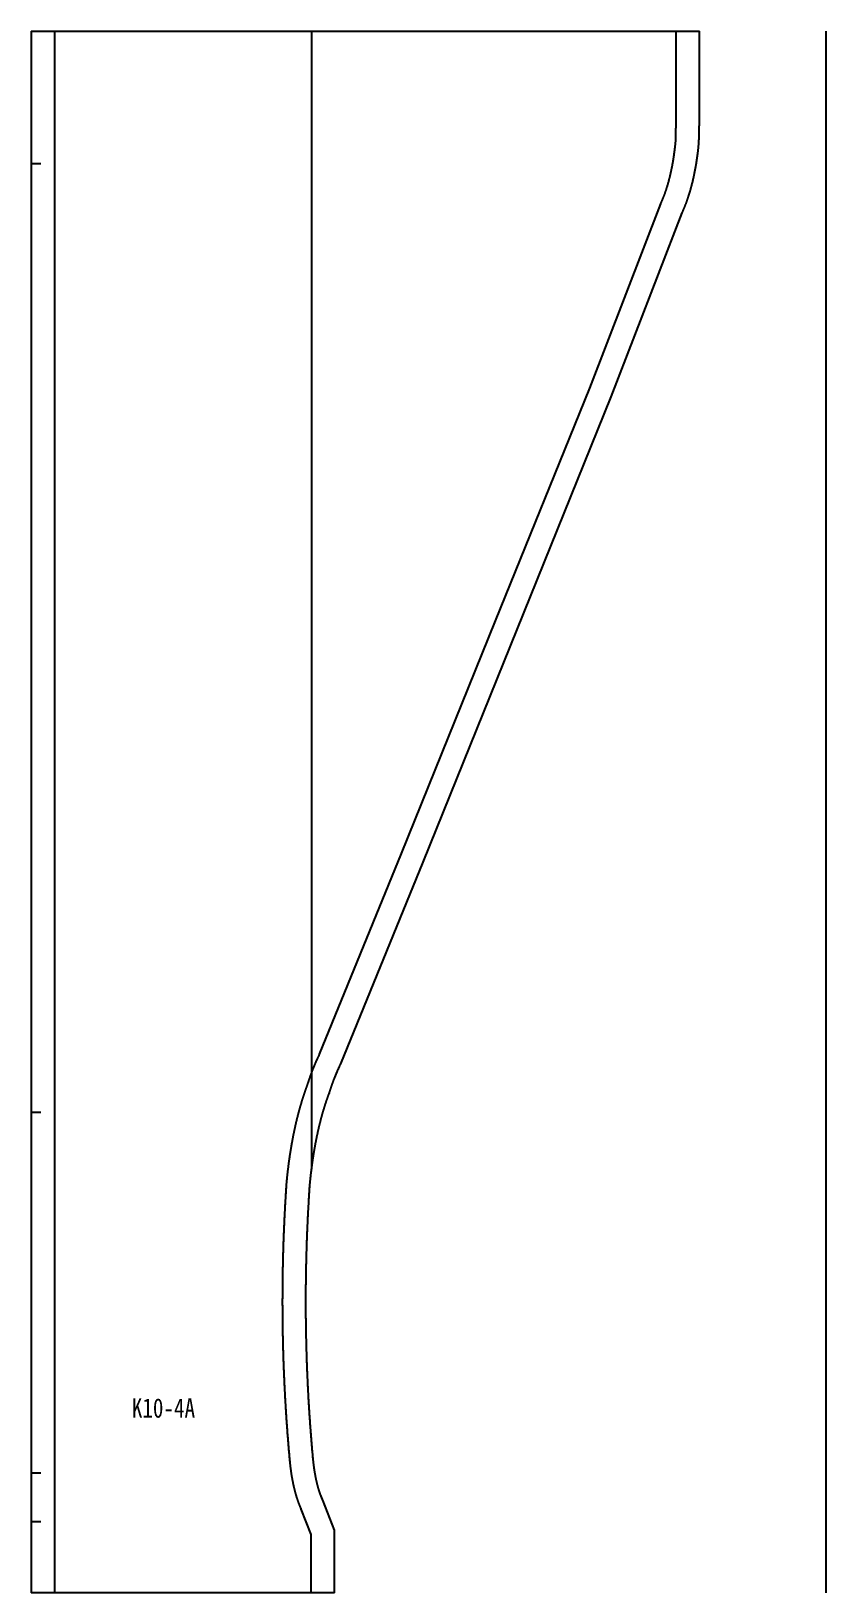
# Model space of a CAD drawing. Header units: millimetres. Extents: x 1725838 to 1745173, y -304752 to -289676.
# Drawn here: x 1732717 to 1733127, y -301665 to -300859 of the extents above; entities that cross this region are included whole.
import ezdxf

# ---------------------------------------------------------------- set-up
doc = ezdxf.new("R2010")
doc.units = ezdxf.units.MM
for name, color, linetype in [('剪口线', 7, 'Continuous'), ('文字', 7, 'Continuous'), ('缝头内线', 7, 'Continuous')]:
    doc.layers.add(name, color=color, linetype=linetype)
doc.styles.add('宋体平面', font='', dxfattribs={"width": 0.8})
doc.styles.get('宋体平面').set_extended_font_data('NSimSun')

msp = doc.modelspace()

# ---------------------------------------------------------------- linework, layer by layer
for p, q in [((1732716.8, -300859.04), (1733061.54, -300859.04)), ((1732716.8, -300859.04), (1732716.8, -301664.79)), ((1732873.16, -301664.79), (1732716.8, -301664.79))]:
    msp.add_line(p, q)
msp.add_lwpolyline([(1732873.16, -301664.79), (1732873.16, -301632.56), (1732867.17, -301616.99), (1732867.02, -301616.65), (1732866.99, -301616.59), (1732866.97, -301616.54), (1732866.94, -301616.48), (1732866.92, -301616.43), (1732866.89, -301616.37), (1732866.87, -301616.31), (1732866.85, -301616.26), (1732866.82, -301616.2), (1732866.8, -301616.15), (1732866.77, -301616.09), (1732866.75, -301616.03), (1732866.73, -301615.98), (1732866.7, -301615.92), (1732866.68, -301615.86), (1732866.66, -301615.8), (1732866.63, -301615.75), (1732866.61, -301615.69), (1732866.58, -301615.63), (1732866.56, -301615.57), (1732866.54, -301615.51), (1732866.51, -301615.45), (1732866.49, -301615.39), (1732866.47, -301615.34), (1732866.44, -301615.28), (1732866.42, -301615.22), (1732866.4, -301615.16), (1732866.37, -301615.1), (1732866.35, -301615.03), (1732866.32, -301614.97), (1732866.3, -301614.91), (1732866.28, -301614.85), (1732866.25, -301614.79), (1732866.23, -301614.73), (1732866.21, -301614.66), (1732866.18, -301614.6), (1732866.16, -301614.54), (1732866.14, -301614.48), (1732866.11, -301614.41), (1732866.09, -301614.35), (1732866.07, -301614.28), (1732866.04, -301614.22), (1732866.02, -301614.15), (1732865.99, -301614.09), (1732865.97, -301614.02), (1732865.95, -301613.96), (1732865.92, -301613.89), (1732865.9, -301613.83), (1732865.88, -301613.76), (1732865.85, -301613.69), (1732865.83, -301613.63), (1732865.81, -301613.56), (1732865.78, -301613.49), (1732865.76, -301613.43), (1732865.74, -301613.36), (1732865.72, -301613.29), (1732865.69, -301613.22), (1732865.67, -301613.16), (1732865.65, -301613.09), (1732865.62, -301613.02), (1732865.6, -301612.95), (1732865.58, -301612.88), (1732865.56, -301612.82), (1732865.53, -301612.75), (1732865.51, -301612.68), (1732865.49, -301612.61), (1732865.46, -301612.54), (1732865.44, -301612.47), (1732865.42, -301612.4), (1732865.4, -301612.33), (1732865.38, -301612.26), (1732865.35, -301612.19), (1732865.33, -301612.12), (1732865.31, -301612.05), (1732865.29, -301611.98), (1732865.26, -301611.9), (1732865.24, -301611.83), (1732865.22, -301611.76), (1732865.2, -301611.69), (1732865.18, -301611.62), (1732865.15, -301611.54), (1732865.13, -301611.47), (1732865.11, -301611.4), (1732865.09, -301611.33), (1732865.07, -301611.25), (1732865.04, -301611.17), (1732865, -301611.03), (1732864.96, -301610.88), (1732864.91, -301610.73), (1732864.87, -301610.58), (1732864.83, -301610.43), (1732864.79, -301610.28), (1732864.74, -301610.12), (1732864.7, -301609.97), (1732864.66, -301609.82), (1732864.62, -301609.66), (1732864.58, -301609.51), (1732864.53, -301609.35), (1732864.49, -301609.19), (1732864.45, -301609.04), (1732864.41, -301608.88), (1732864.37, -301608.72), (1732864.33, -301608.56), (1732864.29, -301608.4), (1732864.25, -301608.24), (1732864.22, -301608.08), (1732864.18, -301607.92), (1732864.14, -301607.75), (1732864.1, -301607.59), (1732864.06, -301607.43), (1732864.02, -301607.26), (1732863.99, -301607.1), (1732863.95, -301606.93), (1732863.91, -301606.77), (1732863.87, -301606.6), (1732863.84, -301606.43), (1732863.8, -301606.26), (1732863.77, -301606.09), (1732863.73, -301605.92), (1732863.69, -301605.75), (1732863.66, -301605.58), (1732863.62, -301605.41), (1732863.59, -301605.24), (1732863.55, -301605.07), (1732863.52, -301604.89), (1732863.49, -301604.72), (1732863.45, -301604.54), (1732863.42, -301604.37), (1732863.39, -301604.19), (1732863.35, -301604.01), (1732863.32, -301603.84), (1732863.29, -301603.66), (1732863.26, -301603.48), (1732863.22, -301603.3), (1732863.19, -301603.12), (1732863.16, -301602.94), (1732863.13, -301602.76), (1732863.1, -301602.58), (1732863.07, -301602.4), (1732863.04, -301602.22), (1732863.01, -301602.04), (1732862.98, -301601.85), (1732862.95, -301601.67), (1732862.93, -301601.49), (1732862.9, -301601.3), (1732862.87, -301601.12), (1732862.84, -301600.94), (1732862.81, -301600.75), (1732862.79, -301600.57), (1732862.76, -301600.38), (1732862.74, -301600.19), (1732862.71, -301600.01), (1732862.68, -301599.82), (1732862.66, -301599.63), (1732862.63, -301599.45), (1732862.61, -301599.26), (1732862.58, -301599.07), (1732862.56, -301598.88), (1732862.54, -301598.69), (1732862.51, -301598.5), (1732862.49, -301598.31), (1732862.47, -301598.12), (1732862.45, -301597.93), (1732862.42, -301597.74), (1732862.4, -301597.54), (1732862.38, -301597.35), (1732862.36, -301597.16), (1732862.34, -301596.97), (1732862.32, -301596.77), (1732862.3, -301596.58), (1732862.28, -301596.42), (1732862.24, -301595.91), (1732862.18, -301595.37), (1732862.13, -301594.83), (1732862.08, -301594.28), (1732862.03, -301593.74), (1732861.99, -301593.2), (1732861.94, -301592.65), (1732861.89, -301592.11), (1732861.84, -301591.56), (1732861.79, -301591.02), (1732861.74, -301590.47), (1732861.7, -301589.93), (1732861.65, -301589.38), (1732861.6, -301588.84), (1732861.56, -301588.29), (1732861.51, -301587.75), (1732861.47, -301587.2), (1732861.42, -301586.65), (1732861.38, -301586.11), (1732861.33, -301585.56), (1732861.29, -301585.01), (1732861.24, -301584.47), (1732861.2, -301583.92), (1732861.16, -301583.37), (1732861.11, -301582.82), (1732861.07, -301582.27), (1732861.03, -301581.73), (1732860.99, -301581.18), (1732860.95, -301580.63), (1732860.9, -301580.08), (1732860.86, -301579.53), (1732860.82, -301578.98), (1732860.78, -301578.43), (1732860.74, -301577.88), (1732860.7, -301577.33), (1732860.66, -301576.78), (1732860.63, -301576.23), (1732860.59, -301575.68), (1732860.55, -301575.13), (1732860.51, -301574.58), (1732860.47, -301574.03), (1732860.44, -301573.48), (1732860.4, -301572.93), (1732860.36, -301572.38), (1732860.33, -301571.83), (1732860.29, -301571.28), (1732860.26, -301570.73), (1732860.22, -301570.17), (1732860.19, -301569.62), (1732860.15, -301569.07), (1732860.12, -301568.52), (1732860.09, -301567.97), (1732860.05, -301567.41), (1732860.02, -301566.86), (1732859.99, -301566.31), (1732859.96, -301565.76), (1732859.92, -301565.2), (1732859.89, -301564.65), (1732859.86, -301564.1), (1732859.83, -301563.54), (1732859.8, -301562.99), (1732859.77, -301562.44), (1732859.74, -301561.88), (1732859.71, -301561.33), (1732859.68, -301560.77), (1732859.65, -301560.22), (1732859.62, -301559.66), (1732859.6, -301559.11), (1732859.57, -301558.56), (1732859.54, -301558), (1732859.51, -301557.45), (1732859.49, -301556.89), (1732859.46, -301556.34), (1732859.44, -301555.78), (1732859.41, -301555.23), (1732859.39, -301554.67), (1732859.36, -301554.12), (1732859.34, -301553.56), (1732859.31, -301553), (1732859.29, -301552.45), (1732859.26, -301551.89), (1732859.24, -301551.34), (1732859.22, -301550.78), (1732859.2, -301550.22), (1732859.17, -301549.67), (1732859.15, -301549.11), (1732859.13, -301548.55), (1732859.11, -301548), (1732859.09, -301547.44), (1732859.07, -301546.88), (1732859.05, -301546.33), (1732859.03, -301545.77), (1732859.01, -301545.21), (1732858.99, -301544.66), (1732858.97, -301544.1), (1732858.95, -301543.54), (1732858.94, -301542.98), (1732858.92, -301542.43), (1732858.9, -301541.87), (1732858.88, -301541.31), (1732858.87, -301540.75), (1732858.85, -301540.2), (1732858.84, -301539.64), (1732858.82, -301539.08), (1732858.8, -301538.52), (1732858.79, -301537.97), (1732858.78, -301537.41), (1732858.76, -301536.85), (1732858.75, -301536.29), (1732858.73, -301535.73), (1732858.72, -301535.17), (1732858.71, -301534.62), (1732858.7, -301534.06), (1732858.68, -301533.5), (1732858.67, -301532.94), (1732858.66, -301532.38), (1732858.65, -301531.82), (1732858.64, -301531.27), (1732858.63, -301530.71), (1732858.62, -301530.15), (1732858.61, -301529.59), (1732858.6, -301529.03), (1732858.59, -301528.47), (1732858.58, -301527.91), (1732858.58, -301527.35), (1732858.57, -301526.79), (1732858.56, -301526.24), (1732858.55, -301525.68), (1732858.55, -301525.12), (1732858.54, -301524.56), (1732858.53, -301524), (1732858.53, -301523.44), (1732858.52, -301522.88), (1732858.52, -301522.32), (1732858.51, -301521.76), (1732858.51, -301521.2), (1732858.5, -301520.64), (1732858.5, -301520.09), (1732858.5, -301519.53), (1732858.49, -301518.97), (1732858.49, -301518.41), (1732858.49, -301517.85), (1732858.49, -301517.29), (1732858.49, -301516.73), (1732858.48, -301516.17), (1732858.48, -301515.61), (1732858.48, -301515.05), (1732858.48, -301514.49), (1732858.48, -301513.93), (1732858.48, -301513.37), (1732858.49, -301512.81), (1732858.49, -301512.25), (1732858.49, -301511.69), (1732858.49, -301511.14), (1732858.49, -301510.58), (1732858.49, -301510.02), (1732858.5, -301509.46), (1732858.5, -301508.9), (1732858.5, -301508.34), (1732858.51, -301507.78), (1732858.51, -301507.22), (1732858.52, -301506.66), (1732858.52, -301506.1), (1732858.53, -301505.54), (1732858.53, -301504.98), (1732858.54, -301504.42), (1732858.55, -301503.87), (1732858.55, -301503.31), (1732858.56, -301502.75), (1732858.57, -301502.19), (1732858.58, -301501.63), (1732858.59, -301501.07), (1732858.59, -301500.51), (1732858.6, -301499.95), (1732858.61, -301499.39), (1732858.62, -301498.83), (1732858.63, -301498.28), (1732858.64, -301497.72), (1732858.65, -301497.16), (1732858.66, -301496.6), (1732858.68, -301496.04), (1732858.69, -301495.48), (1732858.7, -301494.92), (1732858.71, -301494.37), (1732858.72, -301493.81), (1732858.74, -301493.25), (1732858.75, -301492.69), (1732858.76, -301492.13), (1732858.78, -301491.58), (1732858.79, -301491.02), (1732858.81, -301490.46), (1732858.82, -301489.9), (1732858.84, -301489.34), (1732858.86, -301488.79), (1732858.87, -301488.23), (1732858.89, -301487.67), (1732858.91, -301487.11), (1732858.92, -301486.56), (1732858.94, -301486), (1732858.96, -301485.44), (1732858.98, -301484.88), (1732859, -301484.33), (1732859.01, -301483.77), (1732859.03, -301483.21), (1732859.05, -301482.66), (1732859.07, -301482.1), (1732859.09, -301481.54), (1732859.12, -301480.99), (1732859.14, -301480.43), (1732859.16, -301479.87), (1732859.18, -301479.32), (1732859.2, -301478.76), (1732859.22, -301478.2), (1732859.25, -301477.65), (1732859.27, -301477.09), (1732859.29, -301476.54), (1732859.32, -301475.98), (1732859.34, -301475.42), (1732859.37, -301474.87), (1732859.39, -301474.31), (1732859.42, -301473.76), (1732859.44, -301473.2), (1732859.47, -301472.65), (1732859.5, -301472.09), (1732859.52, -301471.54), (1732859.55, -301470.98), (1732859.58, -301470.43), (1732859.6, -301469.87), (1732859.63, -301469.32), (1732859.66, -301468.76), (1732859.69, -301468.21), (1732859.72, -301467.66), (1732859.75, -301467.1), (1732859.78, -301466.55), (1732859.81, -301466), (1732859.84, -301465.44), (1732859.87, -301464.89), (1732859.9, -301464.34), (1732859.93, -301463.78), (1732859.96, -301463.23), (1732860, -301462.68), (1732860.03, -301462.12), (1732860.06, -301461.57), (1732860.1, -301461.02), (1732860.13, -301460.47), (1732860.16, -301459.91), (1732860.2, -301459.36), (1732860.23, -301458.81), (1732860.27, -301458.26), (1732860.3, -301457.71), (1732860.34, -301457.16), (1732860.37, -301456.6), (1732860.41, -301456.05), (1732860.45, -301455.5), (1732860.48, -301454.95), (1732860.51, -301454.53), (1732860.52, -301454.45), (1732860.54, -301454.24), (1732860.56, -301454.03), (1732860.58, -301453.82), (1732860.6, -301453.61), (1732860.62, -301453.39), (1732860.64, -301453.18), (1732860.66, -301452.97), (1732860.68, -301452.76), (1732860.7, -301452.55), (1732860.72, -301452.34), (1732860.74, -301452.13), (1732860.76, -301451.92), (1732860.79, -301451.71), (1732860.81, -301451.5), (1732860.83, -301451.29), (1732860.85, -301451.08), (1732860.87, -301450.87), (1732860.9, -301450.66), (1732860.92, -301450.45), (1732860.94, -301450.24), (1732860.96, -301450.03), (1732860.99, -301449.82), (1732861.01, -301449.61), (1732861.03, -301449.4), (1732861.06, -301449.19), (1732861.08, -301448.99), (1732861.1, -301448.78), (1732861.13, -301448.57), (1732861.15, -301448.36), (1732861.18, -301448.15), (1732861.2, -301447.94), (1732861.23, -301447.74), (1732861.25, -301447.53), (1732861.28, -301447.32), (1732861.3, -301447.11), (1732861.33, -301446.91), (1732861.35, -301446.7), (1732861.38, -301446.49), (1732861.4, -301446.29), (1732861.43, -301446.08), (1732861.46, -301445.88), (1732861.48, -301445.67), (1732861.51, -301445.46), (1732861.54, -301445.26), (1732861.56, -301445.05), (1732861.59, -301444.85), (1732861.62, -301444.64), (1732861.64, -301444.44), (1732861.67, -301444.23), (1732861.7, -301444.03), (1732861.73, -301443.82), (1732861.75, -301443.62), (1732861.78, -301443.41), (1732861.81, -301443.21), (1732861.84, -301443), (1732861.87, -301442.8), (1732861.9, -301442.6), (1732861.93, -301442.39), (1732861.95, -301442.19), (1732861.98, -301441.99), (1732862.01, -301441.78), (1732862.04, -301441.58), (1732862.07, -301441.38), (1732862.1, -301441.18), (1732862.13, -301440.98), (1732862.16, -301440.77), (1732862.19, -301440.57), (1732862.22, -301440.37), (1732862.25, -301440.17), (1732862.29, -301439.97), (1732862.32, -301439.77), (1732862.35, -301439.57), (1732862.38, -301439.37), (1732862.41, -301439.16), (1732862.44, -301438.96), (1732862.47, -301438.76), (1732862.51, -301438.57), (1732862.54, -301438.37), (1732862.57, -301438.17), (1732862.6, -301437.97), (1732862.64, -301437.77), (1732862.67, -301437.57), (1732862.7, -301437.37), (1732862.74, -301437.17), (1732862.77, -301436.97), (1732862.8, -301436.78), (1732862.84, -301436.58), (1732862.87, -301436.38), (1732862.9, -301436.18), (1732862.94, -301435.99), (1732862.97, -301435.79), (1732863.01, -301435.59), (1732863.04, -301435.4), (1732863.08, -301435.2), (1732863.11, -301435.01), (1732863.14, -301434.81), (1732863.18, -301434.62), (1732863.22, -301434.42), (1732863.25, -301434.23), (1732863.29, -301434.03), (1732863.32, -301433.84), (1732863.36, -301433.64), (1732863.39, -301433.45), (1732863.43, -301433.25), (1732863.47, -301433.06), (1732863.5, -301432.87), (1732863.54, -301432.67), (1732863.58, -301432.48), (1732863.61, -301432.29), (1732863.65, -301432.1), (1732863.69, -301431.9), (1732863.73, -301431.71), (1732863.76, -301431.52), (1732863.8, -301431.33), (1732863.84, -301431.14), (1732863.88, -301430.95), (1732863.91, -301430.75), (1732863.95, -301430.56), (1732863.99, -301430.37), (1732864.03, -301430.19), (1732864.07, -301429.99), (1732864.11, -301429.8), (1732864.15, -301429.61), (1732864.19, -301429.42), (1732864.23, -301429.23), (1732864.27, -301429.04), (1732864.31, -301428.85), (1732864.35, -301428.66), (1732864.39, -301428.48), (1732864.43, -301428.29), (1732864.47, -301428.1), (1732864.51, -301427.91), (1732864.55, -301427.73), (1732864.59, -301427.54), (1732864.63, -301427.35), (1732864.67, -301427.17), (1732864.71, -301426.98), (1732864.75, -301426.8), (1732864.79, -301426.61), (1732864.83, -301426.42), (1732864.88, -301426.24), (1732864.92, -301426.05), (1732864.96, -301425.87), (1732865, -301425.69), (1732865.05, -301425.5), (1732865.09, -301425.32), (1732865.13, -301425.14), (1732865.17, -301424.95), (1732865.22, -301424.77), (1732865.26, -301424.59), (1732865.3, -301424.4), (1732865.35, -301424.22), (1732865.39, -301424.04), (1732865.43, -301423.86), (1732865.48, -301423.68), (1732865.52, -301423.5), (1732865.56, -301423.32), (1732865.61, -301423.14), (1732865.65, -301422.96), (1732865.7, -301422.78), (1732865.74, -301422.6), (1732865.79, -301422.42), (1732865.83, -301422.24), (1732865.88, -301422.06), (1732865.92, -301421.88), (1732865.97, -301421.71), (1732866.01, -301421.53), (1732866.06, -301421.35), (1732866.1, -301421.17), (1732866.15, -301421), (1732866.19, -301420.82), (1732866.24, -301420.64), (1732866.29, -301420.47), (1732866.33, -301420.29), (1732866.38, -301420.12), (1732866.42, -301419.94), (1732866.47, -301419.77), (1732866.52, -301419.6), (1732866.56, -301419.42), (1732866.61, -301419.25), (1732866.66, -301419.07), (1732866.71, -301418.9), (1732866.75, -301418.73), (1732866.8, -301418.56), (1732866.85, -301418.38), (1732866.9, -301418.21), (1732866.94, -301418.04), (1732866.99, -301417.87), (1732867.04, -301417.7), (1732867.09, -301417.53), (1732867.14, -301417.36), (1732867.19, -301417.19), (1732867.23, -301417.02), (1732867.28, -301416.85), (1732867.33, -301416.68), (1732867.38, -301416.51), (1732867.43, -301416.35), (1732867.48, -301416.18), (1732867.53, -301416.01), (1732867.58, -301415.84), (1732867.63, -301415.68), (1732867.68, -301415.51), (1732867.73, -301415.34), (1732867.78, -301415.18), (1732867.83, -301415.01), (1732867.88, -301414.85), (1732867.93, -301414.68), (1732867.98, -301414.52), (1732868.03, -301414.35), (1732868.08, -301414.19), (1732868.13, -301414.02), (1732868.18, -301413.86), (1732868.23, -301413.7), (1732868.28, -301413.54), (1732868.33, -301413.37), (1732868.38, -301413.21), (1732868.44, -301413.05), (1732868.49, -301412.89), (1732868.54, -301412.73), (1732868.59, -301412.57), (1732868.64, -301412.41), (1732868.7, -301412.25), (1732868.75, -301412.09), (1732868.8, -301411.93), (1732868.85, -301411.77), (1732868.9, -301411.61), (1732868.96, -301411.45), (1732869.01, -301411.29), (1732869.06, -301411.13), (1732869.12, -301410.98), (1732869.17, -301410.82), (1732869.22, -301410.66), (1732869.28, -301410.51), (1732869.33, -301410.35), (1732869.38, -301410.19), (1732869.44, -301410.04), (1732869.49, -301409.88), (1732869.54, -301409.73), (1732869.6, -301409.58), (1732869.65, -301409.42), (1732869.71, -301409.27), (1732869.76, -301409.12), (1732869.81, -301408.96), (1732869.87, -301408.81), (1732869.92, -301408.66), (1732869.98, -301408.51), (1732870.03, -301408.36), (1732870.09, -301408.21), (1732870.14, -301408.06), (1732870.2, -301407.91), (1732870.25, -301407.76), (1732870.31, -301407.61), (1732870.36, -301407.46), (1732870.42, -301407.31), (1732870.58, -301406.87), (1732870.71, -301406.46), (1732870.75, -301406.33), (1732870.8, -301406.2), (1732870.84, -301406.07), (1732870.88, -301405.95), (1732870.92, -301405.82), (1732870.96, -301405.69), (1732871, -301405.57), (1732871.04, -301405.45), (1732871.08, -301405.31), (1732871.13, -301405.18), (1732871.17, -301405.06), (1732871.21, -301404.93), (1732871.25, -301404.81), (1732871.29, -301404.69), (1732871.33, -301404.56), (1732871.37, -301404.44), (1732871.42, -301404.31), (1732871.46, -301404.19), (1732871.5, -301404.07), (1732871.54, -301403.94), (1732871.58, -301403.82), (1732871.62, -301403.7), (1732871.67, -301403.58), (1732871.71, -301403.45), (1732871.75, -301403.33), (1732871.79, -301403.21), (1732871.84, -301403.09), (1732871.88, -301402.97), (1732871.92, -301402.85), (1732871.96, -301402.73), (1732872.01, -301402.6), (1732872.05, -301402.48), (1732872.09, -301402.36), (1732872.13, -301402.24), (1732872.18, -301402.12), (1732872.22, -301402.01), (1732872.26, -301401.89), (1732872.3, -301401.77), (1732872.35, -301401.65), (1732872.39, -301401.53), (1732872.43, -301401.41), (1732872.48, -301401.29), (1732872.52, -301401.18), (1732872.56, -301401.06), (1732872.61, -301400.94), (1732872.65, -301400.82), (1732872.69, -301400.71), (1732872.74, -301400.59), (1732872.78, -301400.47), (1732872.82, -301400.36), (1732872.87, -301400.24), (1732872.91, -301400.13), (1732872.96, -301400.01), (1732873, -301399.89), (1732873.04, -301399.78), (1732873.09, -301399.66), (1732873.13, -301399.55), (1732873.18, -301399.44), (1732873.22, -301399.32), (1732873.26, -301399.21), (1732873.31, -301399.09), (1732873.35, -301398.98), (1732873.4, -301398.87), (1732873.44, -301398.75), (1732873.49, -301398.64), (1732873.53, -301398.53), (1732873.58, -301398.42), (1732873.62, -301398.3), (1732873.67, -301398.19), (1732873.71, -301398.08), (1732873.76, -301397.97), (1732873.8, -301397.86), (1732873.85, -301397.75), (1732873.89, -301397.64), (1732873.94, -301397.53), (1732873.98, -301397.41), (1732874.03, -301397.31), (1732874.07, -301397.2), (1732874.12, -301397.09), (1732874.16, -301396.98), (1732874.21, -301396.87), (1732874.25, -301396.76), (1732874.3, -301396.65), (1732874.34, -301396.54), (1732874.39, -301396.44), (1732874.43, -301396.33), (1732874.48, -301396.22), (1732874.53, -301396.11), (1732874.57, -301396.01), (1732874.62, -301395.9), (1732874.66, -301395.79), (1732874.71, -301395.69), (1732874.75, -301395.58), (1732874.8, -301395.48), (1732874.85, -301395.37), (1732874.89, -301395.27), (1732874.94, -301395.16), (1732874.98, -301395.06), (1732875.03, -301394.95), (1732875.08, -301394.85), (1732875.12, -301394.75), (1732875.17, -301394.64), (1732875.22, -301394.54), (1732875.26, -301394.44), (1732875.31, -301394.33), (1732875.35, -301394.23), (1732875.4, -301394.13), (1732875.45, -301394.03), (1732875.49, -301393.93), (1732875.54, -301393.82), (1732875.59, -301393.72), (1732875.63, -301393.62), (1732875.68, -301393.52), (1732875.73, -301393.42), (1732875.77, -301393.32), (1732875.82, -301393.22), (1732875.87, -301393.12), (1732875.91, -301393.02), (1732875.96, -301392.92), (1732876.01, -301392.82), (1732876.06, -301392.73), (1732876.1, -301392.63), (1732876.15, -301392.53), (1732876.2, -301392.43), (1732876.24, -301392.33), (1732876.29, -301392.24), (1732876.52, -301391.78), (1732918.89, -301287.79), (1732967.44, -301167.77), (1733016.01, -301047.68), (1733052.59, -300952.72), (1733052.63, -300952.65), (1733052.73, -300952.41), (1733052.84, -300952.18), (1733052.95, -300951.94), (1733053.05, -300951.7), (1733053.16, -300951.46), (1733053.26, -300951.22), (1733053.36, -300950.98), (1733053.46, -300950.74), (1733053.57, -300950.49), (1733053.67, -300950.25), (1733053.77, -300950.01), (1733053.87, -300949.76), (1733053.97, -300949.51), (1733054.06, -300949.27), (1733054.16, -300949.02), (1733054.26, -300948.77), (1733054.36, -300948.52), (1733054.45, -300948.27), (1733054.55, -300948.02), (1733054.64, -300947.77), (1733054.74, -300947.51), (1733054.83, -300947.26), (1733054.92, -300947), (1733055.01, -300946.75), (1733055.11, -300946.49), (1733055.2, -300946.23), (1733055.29, -300945.98), (1733055.38, -300945.72), (1733055.47, -300945.46), (1733055.55, -300945.2), (1733055.64, -300944.94), (1733055.73, -300944.67), (1733055.81, -300944.41), (1733055.9, -300944.15), (1733055.98, -300943.89), (1733056.07, -300943.62), (1733056.15, -300943.35), (1733056.24, -300943.09), (1733056.32, -300942.82), (1733056.4, -300942.55), (1733056.48, -300942.29), (1733056.56, -300942.02), (1733056.64, -300941.75), (1733056.72, -300941.47), (1733056.8, -300941.2), (1733056.88, -300940.93), (1733056.96, -300940.66), (1733057.03, -300940.38), (1733057.11, -300940.11), (1733057.18, -300939.83), (1733057.26, -300939.56), (1733057.33, -300939.28), (1733057.41, -300939), (1733057.48, -300938.72), (1733057.55, -300938.44), (1733057.63, -300938.16), (1733057.7, -300937.88), (1733057.77, -300937.6), (1733057.84, -300937.32), (1733057.91, -300937.04), (1733057.98, -300936.75), (1733058.05, -300936.47), (1733058.12, -300936.18), (1733058.18, -300935.9), (1733058.25, -300935.61), (1733058.32, -300935.33), (1733058.38, -300935.04), (1733058.45, -300934.75), (1733058.51, -300934.46), (1733058.57, -300934.17), (1733058.64, -300933.88), (1733058.7, -300933.59), (1733058.76, -300933.3), (1733058.82, -300933.01), (1733058.88, -300932.72), (1733058.94, -300932.43), (1733059, -300932.13), (1733059.06, -300931.84), (1733059.12, -300931.54), (1733059.18, -300931.25), (1733059.23, -300930.95), (1733059.29, -300930.66), (1733059.34, -300930.36), (1733059.4, -300930.06), (1733059.45, -300929.77), (1733059.51, -300929.47), (1733059.56, -300929.17), (1733059.61, -300928.87), (1733059.67, -300928.57), (1733059.72, -300928.27), (1733059.77, -300927.97), (1733059.82, -300927.66), (1733059.87, -300927.36), (1733059.92, -300927.06), (1733059.96, -300926.75), (1733060.01, -300926.45), (1733060.06, -300926.15), (1733060.11, -300925.84), (1733060.15, -300925.54), (1733060.2, -300925.23), (1733060.24, -300924.92), (1733060.29, -300924.62), (1733060.33, -300924.31), (1733060.37, -300924), (1733060.41, -300923.7), (1733060.46, -300923.39), (1733060.5, -300923.08), (1733060.54, -300922.77), (1733060.58, -300922.46), (1733060.62, -300922.15), (1733060.65, -300921.84), (1733060.69, -300921.53), (1733060.73, -300921.22), (1733060.77, -300920.9), (1733060.8, -300920.59), (1733060.84, -300920.28), (1733060.87, -300919.97), (1733060.91, -300919.65), (1733060.94, -300919.34), (1733060.97, -300919.03), (1733061.01, -300918.71), (1733061.04, -300918.4), (1733061.07, -300918.08), (1733061.1, -300917.77), (1733061.13, -300917.45), (1733061.19, -300916.78), (1733061.21, -300916.06), (1733061.22, -300915.69), (1733061.23, -300915.33), (1733061.25, -300914.96), (1733061.26, -300914.6), (1733061.27, -300914.23), (1733061.28, -300913.87), (1733061.29, -300913.5), (1733061.29, -300913.14), (1733061.3, -300912.77), (1733061.31, -300912.41), (1733061.32, -300912.04), (1733061.33, -300911.68), (1733061.34, -300911.31), (1733061.35, -300910.95), (1733061.36, -300910.58), (1733061.36, -300910.22), (1733061.37, -300909.85), (1733061.38, -300909.49), (1733061.39, -300909.12), (1733061.4, -300908.75), (1733061.4, -300908.39), (1733061.41, -300908.02), (1733061.42, -300907.66), (1733061.42, -300907.29), (1733061.43, -300906.93), (1733061.44, -300906.56), (1733061.44, -300906.2), (1733061.45, -300905.83), (1733061.45, -300905.47), (1733061.46, -300905.1), (1733061.46, -300904.73), (1733061.47, -300904.37), (1733061.47, -300904), (1733061.48, -300903.64), (1733061.48, -300903.27), (1733061.49, -300902.91), (1733061.49, -300902.54), (1733061.5, -300902.18), (1733061.5, -300901.81), (1733061.5, -300901.44), (1733061.51, -300901.08), (1733061.51, -300900.71), (1733061.51, -300900.35), (1733061.52, -300899.98), (1733061.52, -300899.62), (1733061.52, -300899.25), (1733061.52, -300898.88), (1733061.53, -300898.52), (1733061.53, -300898.15), (1733061.53, -300897.79), (1733061.53, -300897.42), (1733061.53, -300897.05), (1733061.53, -300896.69), (1733061.53, -300896.32), (1733061.54, -300895.96), (1733061.54, -300895.59), (1733061.54, -300895.23), (1733061.54, -300894.86), (1733061.54, -300894.49), (1733061.54, -300894.13), (1733061.54, -300893.76), (1733061.54, -300893.4), (1733061.54, -300893.03), (1733061.54, -300859.04)])
at = {"layer": '剪口线', "color": 2}
for p, q in [((1732716.8, -300927.27), (1732721.8, -300927.27)), ((1732716.8, -301416.88), (1732721.8, -301416.88)), ((1732716.8, -301602.88), (1732721.8, -301602.88)), ((1732716.8, -301628.09), (1732721.8, -301628.09))]:
    msp.add_line(p, q, dxfattribs=at)
at = {"layer": '文字', "color": 3}
msp.add_line((1732861.41, -300859.04), (1732861.41, -301446.26), dxfattribs=at)
at = {"layer": '缝头内线', "color": 1}
for p, q in [((1732728.8, -300859.04), (1732728.8, -301664.79)), ((1733126.63, -300859.04), (1733126.63, -301664.79))]:
    msp.add_line(p, q, dxfattribs=at)
msp.add_lwpolyline([(1732861.16, -301664.79), (1732861.16, -301634.79), (1732856.08, -301621.58), (1732856.04, -301621.5), (1732856.01, -301621.43), (1732855.98, -301621.35), (1732855.94, -301621.28), (1732855.91, -301621.2), (1732855.88, -301621.13), (1732855.84, -301621.05), (1732855.81, -301620.98), (1732855.78, -301620.9), (1732855.75, -301620.83), (1732855.72, -301620.75), (1732855.69, -301620.68), (1732855.65, -301620.6), (1732855.62, -301620.52), (1732855.59, -301620.45), (1732855.56, -301620.37), (1732855.53, -301620.3), (1732855.5, -301620.22), (1732855.47, -301620.14), (1732855.44, -301620.07), (1732855.4, -301619.99), (1732855.37, -301619.92), (1732855.34, -301619.84), (1732855.31, -301619.76), (1732855.28, -301619.68), (1732855.25, -301619.61), (1732855.22, -301619.53), (1732855.19, -301619.45), (1732855.16, -301619.37), (1732855.13, -301619.29), (1732855.1, -301619.22), (1732855.07, -301619.14), (1732855.04, -301619.06), (1732855.01, -301618.98), (1732854.98, -301618.9), (1732854.95, -301618.82), (1732854.92, -301618.74), (1732854.89, -301618.66), (1732854.86, -301618.58), (1732854.83, -301618.49), (1732854.8, -301618.41), (1732854.77, -301618.33), (1732854.74, -301618.25), (1732854.71, -301618.17), (1732854.68, -301618.08), (1732854.65, -301618), (1732854.62, -301617.92), (1732854.59, -301617.83), (1732854.56, -301617.75), (1732854.53, -301617.67), (1732854.5, -301617.58), (1732854.47, -301617.5), (1732854.44, -301617.42), (1732854.41, -301617.33), (1732854.39, -301617.25), (1732854.36, -301617.17), (1732854.33, -301617.08), (1732854.3, -301617), (1732854.27, -301616.91), (1732854.24, -301616.83), (1732854.22, -301616.74), (1732854.19, -301616.66), (1732854.16, -301616.58), (1732854.13, -301616.49), (1732854.1, -301616.41), (1732854.08, -301616.32), (1732854.05, -301616.23), (1732854.02, -301616.15), (1732853.99, -301616.06), (1732853.97, -301615.98), (1732853.94, -301615.89), (1732853.91, -301615.81), (1732853.88, -301615.72), (1732853.86, -301615.63), (1732853.83, -301615.55), (1732853.8, -301615.46), (1732853.78, -301615.37), (1732853.75, -301615.29), (1732853.72, -301615.2), (1732853.7, -301615.11), (1732853.67, -301615.02), (1732853.64, -301614.93), (1732853.62, -301614.85), (1732853.59, -301614.76), (1732853.56, -301614.67), (1732853.53, -301614.57), (1732853.48, -301614.4), (1732853.43, -301614.22), (1732853.38, -301614.04), (1732853.33, -301613.86), (1732853.28, -301613.68), (1732853.23, -301613.5), (1732853.17, -301613.31), (1732853.12, -301613.13), (1732853.07, -301612.94), (1732853.02, -301612.76), (1732852.98, -301612.58), (1732852.93, -301612.39), (1732852.88, -301612.2), (1732852.83, -301612.02), (1732852.78, -301611.83), (1732852.74, -301611.65), (1732852.69, -301611.46), (1732852.64, -301611.27), (1732852.6, -301611.08), (1732852.55, -301610.89), (1732852.5, -301610.7), (1732852.46, -301610.52), (1732852.41, -301610.32), (1732852.37, -301610.13), (1732852.33, -301609.94), (1732852.28, -301609.75), (1732852.24, -301609.56), (1732852.2, -301609.37), (1732852.15, -301609.17), (1732852.11, -301608.98), (1732852.07, -301608.78), (1732852.03, -301608.59), (1732851.99, -301608.39), (1732851.94, -301608.2), (1732851.9, -301608), (1732851.86, -301607.8), (1732851.82, -301607.6), (1732851.78, -301607.4), (1732851.74, -301607.2), (1732851.71, -301607), (1732851.67, -301606.8), (1732851.63, -301606.6), (1732851.59, -301606.4), (1732851.55, -301606.19), (1732851.52, -301605.99), (1732851.48, -301605.79), (1732851.44, -301605.58), (1732851.41, -301605.38), (1732851.37, -301605.17), (1732851.33, -301604.97), (1732851.3, -301604.76), (1732851.26, -301604.56), (1732851.23, -301604.35), (1732851.2, -301604.15), (1732851.16, -301603.94), (1732851.13, -301603.73), (1732851.1, -301603.53), (1732851.07, -301603.32), (1732851.03, -301603.11), (1732851, -301602.9), (1732850.97, -301602.69), (1732850.94, -301602.48), (1732850.91, -301602.28), (1732850.88, -301602.07), (1732850.85, -301601.86), (1732850.82, -301601.65), (1732850.79, -301601.43), (1732850.76, -301601.22), (1732850.74, -301601.01), (1732850.71, -301600.8), (1732850.68, -301600.59), (1732850.65, -301600.38), (1732850.63, -301600.16), (1732850.6, -301599.95), (1732850.58, -301599.74), (1732850.55, -301599.52), (1732850.53, -301599.31), (1732850.5, -301599.09), (1732850.48, -301598.88), (1732850.45, -301598.66), (1732850.43, -301598.45), (1732850.41, -301598.23), (1732850.38, -301598.01), (1732850.36, -301597.8), (1732850.34, -301597.58), (1732850.29, -301597.04), (1732850.24, -301596.49), (1732850.19, -301595.93), (1732850.13, -301595.38), (1732850.08, -301594.83), (1732850.03, -301594.28), (1732849.98, -301593.73), (1732849.94, -301593.18), (1732849.89, -301592.62), (1732849.84, -301592.07), (1732849.79, -301591.52), (1732849.74, -301590.96), (1732849.69, -301590.41), (1732849.65, -301589.86), (1732849.6, -301589.3), (1732849.55, -301588.75), (1732849.51, -301588.2), (1732849.46, -301587.64), (1732849.42, -301587.09), (1732849.37, -301586.53), (1732849.33, -301585.98), (1732849.28, -301585.42), (1732849.24, -301584.87), (1732849.19, -301584.31), (1732849.15, -301583.76), (1732849.11, -301583.2), (1732849.06, -301582.65), (1732849.02, -301582.09), (1732848.98, -301581.53), (1732848.94, -301580.98), (1732848.9, -301580.42), (1732848.86, -301579.86), (1732848.81, -301579.31), (1732848.77, -301578.75), (1732848.73, -301578.19), (1732848.7, -301577.64), (1732848.66, -301577.08), (1732848.62, -301576.52), (1732848.58, -301575.96), (1732848.54, -301575.4), (1732848.5, -301574.85), (1732848.46, -301574.29), (1732848.43, -301573.73), (1732848.39, -301573.17), (1732848.35, -301572.61), (1732848.32, -301572.05), (1732848.28, -301571.49), (1732848.25, -301570.93), (1732848.21, -301570.37), (1732848.18, -301569.81), (1732848.14, -301569.25), (1732848.11, -301568.69), (1732848.08, -301568.13), (1732848.04, -301567.57), (1732848.01, -301567.01), (1732847.98, -301566.45), (1732847.94, -301565.89), (1732847.91, -301565.33), (1732847.88, -301564.77), (1732847.85, -301564.21), (1732847.82, -301563.65), (1732847.79, -301563.09), (1732847.76, -301562.53), (1732847.73, -301561.96), (1732847.7, -301561.4), (1732847.67, -301560.84), (1732847.64, -301560.28), (1732847.61, -301559.72), (1732847.58, -301559.15), (1732847.56, -301558.59), (1732847.53, -301558.03), (1732847.5, -301557.47), (1732847.48, -301556.9), (1732847.45, -301556.34), (1732847.42, -301555.78), (1732847.4, -301555.22), (1732847.37, -301554.65), (1732847.35, -301554.09), (1732847.32, -301553.53), (1732847.3, -301552.96), (1732847.28, -301552.4), (1732847.25, -301551.84), (1732847.23, -301551.27), (1732847.21, -301550.71), (1732847.18, -301550.14), (1732847.16, -301549.58), (1732847.14, -301549.02), (1732847.12, -301548.45), (1732847.1, -301547.89), (1732847.08, -301547.32), (1732847.06, -301546.76), (1732847.04, -301546.19), (1732847.02, -301545.63), (1732847, -301545.07), (1732846.98, -301544.5), (1732846.96, -301543.94), (1732846.94, -301543.37), (1732846.92, -301542.81), (1732846.91, -301542.24), (1732846.89, -301541.68), (1732846.87, -301541.11), (1732846.86, -301540.55), (1732846.84, -301539.98), (1732846.82, -301539.41), (1732846.81, -301538.85), (1732846.79, -301538.28), (1732846.78, -301537.72), (1732846.77, -301537.15), (1732846.75, -301536.59), (1732846.74, -301536.02), (1732846.72, -301535.46), (1732846.71, -301534.89), (1732846.7, -301534.32), (1732846.69, -301533.76), (1732846.68, -301533.19), (1732846.66, -301532.63), (1732846.65, -301532.06), (1732846.64, -301531.49), (1732846.63, -301530.93), (1732846.62, -301530.36), (1732846.61, -301529.79), (1732846.6, -301529.23), (1732846.59, -301528.66), (1732846.58, -301528.1), (1732846.58, -301527.53), (1732846.57, -301526.96), (1732846.56, -301526.4), (1732846.55, -301525.83), (1732846.55, -301525.26), (1732846.54, -301524.7), (1732846.53, -301524.13), (1732846.53, -301523.56), (1732846.52, -301523), (1732846.52, -301522.43), (1732846.51, -301521.86), (1732846.51, -301521.3), (1732846.5, -301520.73), (1732846.5, -301520.16), (1732846.5, -301519.6), (1732846.49, -301519.03), (1732846.49, -301518.46), (1732846.49, -301517.9), (1732846.49, -301517.33), (1732846.49, -301516.76), (1732846.48, -301516.2), (1732846.48, -301515.63), (1732846.48, -301515.06), (1732846.48, -301514.49), (1732846.48, -301513.93), (1732846.48, -301513.36), (1732846.49, -301512.79), (1732846.49, -301512.23), (1732846.49, -301511.66), (1732846.49, -301511.09), (1732846.49, -301510.53), (1732846.49, -301509.96), (1732846.5, -301509.39), (1732846.5, -301508.83), (1732846.51, -301508.26), (1732846.51, -301507.69), (1732846.51, -301507.13), (1732846.52, -301506.56), (1732846.52, -301505.99), (1732846.53, -301505.43), (1732846.54, -301504.86), (1732846.54, -301504.29), (1732846.55, -301503.73), (1732846.55, -301503.16), (1732846.56, -301502.59), (1732846.57, -301502.03), (1732846.58, -301501.46), (1732846.59, -301500.89), (1732846.6, -301500.33), (1732846.6, -301499.76), (1732846.61, -301499.19), (1732846.62, -301498.63), (1732846.63, -301498.06), (1732846.64, -301497.49), (1732846.65, -301496.93), (1732846.67, -301496.36), (1732846.68, -301495.8), (1732846.69, -301495.23), (1732846.7, -301494.66), (1732846.71, -301494.1), (1732846.73, -301493.53), (1732846.74, -301492.97), (1732846.75, -301492.4), (1732846.77, -301491.84), (1732846.78, -301491.27), (1732846.8, -301490.7), (1732846.81, -301490.14), (1732846.83, -301489.57), (1732846.84, -301489.01), (1732846.86, -301488.44), (1732846.88, -301487.88), (1732846.89, -301487.31), (1732846.91, -301486.75), (1732846.93, -301486.18), (1732846.95, -301485.62), (1732846.96, -301485.05), (1732846.98, -301484.49), (1732847, -301483.92), (1732847.02, -301483.36), (1732847.04, -301482.79), (1732847.06, -301482.23), (1732847.08, -301481.66), (1732847.1, -301481.1), (1732847.12, -301480.54), (1732847.15, -301479.97), (1732847.17, -301479.41), (1732847.19, -301478.84), (1732847.21, -301478.28), (1732847.23, -301477.72), (1732847.26, -301477.15), (1732847.28, -301476.59), (1732847.31, -301476.03), (1732847.33, -301475.46), (1732847.35, -301474.9), (1732847.38, -301474.34), (1732847.4, -301473.77), (1732847.43, -301473.21), (1732847.46, -301472.65), (1732847.48, -301472.09), (1732847.51, -301471.52), (1732847.54, -301470.96), (1732847.56, -301470.4), (1732847.59, -301469.84), (1732847.62, -301469.27), (1732847.65, -301468.71), (1732847.68, -301468.15), (1732847.71, -301467.59), (1732847.74, -301467.03), (1732847.77, -301466.46), (1732847.8, -301465.9), (1732847.83, -301465.34), (1732847.86, -301464.78), (1732847.89, -301464.22), (1732847.92, -301463.66), (1732847.95, -301463.1), (1732847.98, -301462.54), (1732848.02, -301461.98), (1732848.05, -301461.42), (1732848.08, -301460.86), (1732848.12, -301460.3), (1732848.15, -301459.74), (1732848.19, -301459.18), (1732848.22, -301458.62), (1732848.26, -301458.06), (1732848.29, -301457.5), (1732848.33, -301456.94), (1732848.36, -301456.38), (1732848.4, -301455.82), (1732848.44, -301455.26), (1732848.47, -301454.7), (1732848.51, -301454.15), (1732848.55, -301453.58), (1732848.57, -301453.37), (1732848.59, -301453.15), (1732848.61, -301452.92), (1732848.63, -301452.7), (1732848.65, -301452.48), (1732848.67, -301452.26), (1732848.69, -301452.04), (1732848.72, -301451.82), (1732848.74, -301451.59), (1732848.76, -301451.37), (1732848.78, -301451.15), (1732848.8, -301450.93), (1732848.83, -301450.71), (1732848.85, -301450.49), (1732848.87, -301450.27), (1732848.89, -301450.05), (1732848.92, -301449.83), (1732848.94, -301449.61), (1732848.96, -301449.39), (1732848.99, -301449.17), (1732849.01, -301448.95), (1732849.03, -301448.73), (1732849.06, -301448.51), (1732849.08, -301448.29), (1732849.11, -301448.07), (1732849.13, -301447.85), (1732849.16, -301447.63), (1732849.18, -301447.41), (1732849.21, -301447.2), (1732849.23, -301446.98), (1732849.26, -301446.76), (1732849.28, -301446.54), (1732849.31, -301446.32), (1732849.34, -301446.1), (1732849.36, -301445.89), (1732849.39, -301445.67), (1732849.42, -301445.45), (1732849.44, -301445.23), (1732849.47, -301445.02), (1732849.5, -301444.8), (1732849.52, -301444.58), (1732849.55, -301444.37), (1732849.58, -301444.15), (1732849.61, -301443.93), (1732849.63, -301443.72), (1732849.66, -301443.5), (1732849.69, -301443.28), (1732849.72, -301443.07), (1732849.75, -301442.85), (1732849.78, -301442.64), (1732849.81, -301442.42), (1732849.84, -301442.21), (1732849.86, -301441.99), (1732849.89, -301441.78), (1732849.92, -301441.56), (1732849.95, -301441.35), (1732849.98, -301441.13), (1732850.01, -301440.92), (1732850.05, -301440.7), (1732850.08, -301440.49), (1732850.11, -301440.27), (1732850.14, -301440.06), (1732850.17, -301439.85), (1732850.2, -301439.63), (1732850.23, -301439.42), (1732850.26, -301439.21), (1732850.3, -301438.99), (1732850.33, -301438.78), (1732850.36, -301438.57), (1732850.39, -301438.36), (1732850.43, -301438.14), (1732850.46, -301437.93), (1732850.49, -301437.72), (1732850.52, -301437.51), (1732850.56, -301437.3), (1732850.59, -301437.09), (1732850.62, -301436.88), (1732850.66, -301436.67), (1732850.69, -301436.46), (1732850.73, -301436.24), (1732850.76, -301436.03), (1732850.79, -301435.82), (1732850.83, -301435.61), (1732850.86, -301435.41), (1732850.9, -301435.2), (1732850.93, -301434.99), (1732850.97, -301434.78), (1732851.01, -301434.57), (1732851.04, -301434.36), (1732851.08, -301434.15), (1732851.11, -301433.94), (1732851.15, -301433.74), (1732851.19, -301433.53), (1732851.22, -301433.32), (1732851.26, -301433.11), (1732851.3, -301432.91), (1732851.33, -301432.7), (1732851.37, -301432.49), (1732851.41, -301432.29), (1732851.44, -301432.08), (1732851.48, -301431.87), (1732851.52, -301431.67), (1732851.56, -301431.46), (1732851.6, -301431.26), (1732851.63, -301431.05), (1732851.67, -301430.85), (1732851.71, -301430.64), (1732851.75, -301430.44), (1732851.79, -301430.23), (1732851.83, -301430.03), (1732851.87, -301429.82), (1732851.91, -301429.62), (1732851.95, -301429.42), (1732851.99, -301429.21), (1732852.03, -301429.01), (1732852.07, -301428.81), (1732852.11, -301428.6), (1732852.15, -301428.4), (1732852.19, -301428.2), (1732852.23, -301428), (1732852.27, -301427.8), (1732852.31, -301427.58), (1732852.36, -301427.38), (1732852.4, -301427.18), (1732852.44, -301426.98), (1732852.48, -301426.77), (1732852.52, -301426.57), (1732852.56, -301426.37), (1732852.61, -301426.17), (1732852.65, -301425.97), (1732852.69, -301425.77), (1732852.73, -301425.57), (1732852.78, -301425.38), (1732852.82, -301425.18), (1732852.86, -301424.98), (1732852.91, -301424.78), (1732852.95, -301424.58), (1732853, -301424.38), (1732853.04, -301424.19), (1732853.08, -301423.99), (1732853.13, -301423.79), (1732853.17, -301423.59), (1732853.22, -301423.4), (1732853.26, -301423.2), (1732853.31, -301423), (1732853.35, -301422.81), (1732853.4, -301422.61), (1732853.44, -301422.41), (1732853.49, -301422.22), (1732853.53, -301422.02), (1732853.58, -301421.83), (1732853.63, -301421.63), (1732853.67, -301421.44), (1732853.72, -301421.24), (1732853.77, -301421.05), (1732853.81, -301420.86), (1732853.86, -301420.66), (1732853.91, -301420.47), (1732853.95, -301420.28), (1732854, -301420.08), (1732854.05, -301419.89), (1732854.1, -301419.7), (1732854.14, -301419.51), (1732854.19, -301419.32), (1732854.24, -301419.13), (1732854.29, -301418.93), (1732854.34, -301418.74), (1732854.39, -301418.55), (1732854.43, -301418.36), (1732854.48, -301418.17), (1732854.53, -301417.98), (1732854.58, -301417.8), (1732854.63, -301417.61), (1732854.68, -301417.42), (1732854.73, -301417.23), (1732854.78, -301417.04), (1732854.83, -301416.85), (1732854.88, -301416.67), (1732854.93, -301416.48), (1732854.98, -301416.29), (1732855.03, -301416.11), (1732855.08, -301415.92), (1732855.13, -301415.73), (1732855.18, -301415.55), (1732855.23, -301415.36), (1732855.29, -301415.18), (1732855.34, -301414.99), (1732855.39, -301414.81), (1732855.44, -301414.62), (1732855.49, -301414.44), (1732855.54, -301414.26), (1732855.6, -301414.07), (1732855.65, -301413.89), (1732855.7, -301413.71), (1732855.75, -301413.52), (1732855.81, -301413.34), (1732855.86, -301413.16), (1732855.91, -301412.98), (1732855.96, -301412.8), (1732856.02, -301412.61), (1732856.07, -301412.43), (1732856.13, -301412.25), (1732856.18, -301412.07), (1732856.23, -301411.89), (1732856.29, -301411.71), (1732856.34, -301411.53), (1732856.4, -301411.35), (1732856.45, -301411.18), (1732856.5, -301411), (1732856.56, -301410.82), (1732856.61, -301410.64), (1732856.67, -301410.46), (1732856.72, -301410.29), (1732856.78, -301410.11), (1732856.84, -301409.93), (1732856.89, -301409.76), (1732856.95, -301409.58), (1732857, -301409.4), (1732857.06, -301409.23), (1732857.12, -301409.05), (1732857.17, -301408.88), (1732857.23, -301408.7), (1732857.29, -301408.53), (1732857.34, -301408.35), (1732857.4, -301408.18), (1732857.46, -301408.01), (1732857.51, -301407.83), (1732857.57, -301407.66), (1732857.63, -301407.49), (1732857.69, -301407.31), (1732857.75, -301407.14), (1732857.8, -301406.97), (1732857.86, -301406.8), (1732857.92, -301406.63), (1732857.98, -301406.46), (1732858.04, -301406.28), (1732858.1, -301406.11), (1732858.16, -301405.94), (1732858.21, -301405.78), (1732858.27, -301405.61), (1732858.33, -301405.44), (1732858.39, -301405.27), (1732858.45, -301405.1), (1732858.51, -301404.93), (1732858.57, -301404.77), (1732858.63, -301404.6), (1732858.69, -301404.43), (1732858.75, -301404.27), (1732858.81, -301404.1), (1732858.87, -301403.93), (1732858.93, -301403.77), (1732858.99, -301403.6), (1732859.05, -301403.44), (1732859.12, -301403.27), (1732859.18, -301403.11), (1732859.24, -301402.95), (1732859.28, -301402.82), (1732859.32, -301402.68), (1732859.37, -301402.55), (1732859.41, -301402.41), (1732859.45, -301402.27), (1732859.5, -301402.13), (1732859.54, -301401.99), (1732859.59, -301401.86), (1732859.63, -301401.72), (1732859.68, -301401.57), (1732859.73, -301401.43), (1732859.77, -301401.29), (1732859.82, -301401.16), (1732859.86, -301401.02), (1732859.91, -301400.89), (1732859.95, -301400.75), (1732860, -301400.62), (1732860.04, -301400.48), (1732860.09, -301400.35), (1732860.14, -301400.21), (1732860.18, -301400.08), (1732860.23, -301399.94), (1732860.27, -301399.81), (1732860.32, -301399.67), (1732860.37, -301399.54), (1732860.41, -301399.41), (1732860.46, -301399.27), (1732860.5, -301399.14), (1732860.55, -301399.01), (1732860.6, -301398.87), (1732860.64, -301398.74), (1732860.69, -301398.61), (1732860.74, -301398.48), (1732860.78, -301398.34), (1732860.83, -301398.21), (1732860.88, -301398.08), (1732860.93, -301397.95), (1732860.97, -301397.82), (1732861.02, -301397.69), (1732861.07, -301397.56), (1732861.11, -301397.43), (1732861.16, -301397.3), (1732861.21, -301397.16), (1732861.26, -301397.03), (1732861.31, -301396.91), (1732861.35, -301396.78), (1732861.4, -301396.65), (1732861.45, -301396.52), (1732861.5, -301396.39), (1732861.55, -301396.26), (1732861.59, -301396.13), (1732861.64, -301396), (1732861.69, -301395.87), (1732861.74, -301395.75), (1732861.79, -301395.62), (1732861.84, -301395.49), (1732861.89, -301395.36), (1732861.93, -301395.24), (1732861.98, -301395.11), (1732862.03, -301394.98), (1732862.08, -301394.86), (1732862.13, -301394.73), (1732862.18, -301394.6), (1732862.23, -301394.48), (1732862.28, -301394.35), (1732862.33, -301394.23), (1732862.38, -301394.1), (1732862.43, -301393.97), (1732862.48, -301393.85), (1732862.53, -301393.72), (1732862.58, -301393.6), (1732862.63, -301393.48), (1732862.68, -301393.35), (1732862.73, -301393.23), (1732862.78, -301393.1), (1732862.83, -301392.98), (1732862.88, -301392.86), (1732862.93, -301392.73), (1732862.98, -301392.61), (1732863.03, -301392.49), (1732863.08, -301392.37), (1732863.13, -301392.25), (1732863.18, -301392.12), (1732863.24, -301392), (1732863.29, -301391.88), (1732863.34, -301391.76), (1732863.39, -301391.64), (1732863.44, -301391.52), (1732863.49, -301391.4), (1732863.54, -301391.28), (1732863.59, -301391.16), (1732863.65, -301391.04), (1732863.7, -301390.92), (1732863.75, -301390.8), (1732863.8, -301390.68), (1732863.85, -301390.56), (1732863.9, -301390.44), (1732863.96, -301390.33), (1732864.01, -301390.21), (1732864.06, -301390.09), (1732864.11, -301389.97), (1732864.16, -301389.86), (1732864.22, -301389.74), (1732864.27, -301389.62), (1732864.32, -301389.51), (1732864.37, -301389.39), (1732864.43, -301389.27), (1732864.48, -301389.16), (1732864.53, -301389.04), (1732864.59, -301388.93), (1732864.64, -301388.81), (1732864.69, -301388.69), (1732864.74, -301388.58), (1732864.8, -301388.46), (1732864.85, -301388.35), (1732864.9, -301388.24), (1732864.96, -301388.12), (1732865.01, -301388.01), (1732865.07, -301387.89), (1732865.12, -301387.78), (1732865.17, -301387.67), (1732865.23, -301387.55), (1732865.28, -301387.44), (1732865.33, -301387.33), (1732865.39, -301387.22), (1732865.44, -301387.1), (1732865.5, -301386.99), (1732865.55, -301386.88), (1732907.78, -301283.27), (1732956.31, -301163.27), (1733004.85, -301043.27), (1733041.53, -300948.04), (1733041.62, -300947.85), (1733041.71, -300947.66), (1733041.8, -300947.46), (1733041.89, -300947.27), (1733041.98, -300947.07), (1733042.06, -300946.88), (1733042.15, -300946.68), (1733042.23, -300946.48), (1733042.32, -300946.28), (1733042.41, -300946.08), (1733042.49, -300945.88), (1733042.57, -300945.67), (1733042.66, -300945.47), (1733042.74, -300945.26), (1733042.83, -300945.05), (1733042.91, -300944.85), (1733042.99, -300944.64), (1733043.07, -300944.43), (1733043.16, -300944.22), (1733043.24, -300944), (1733043.32, -300943.79), (1733043.4, -300943.57), (1733043.48, -300943.36), (1733043.56, -300943.14), (1733043.64, -300942.92), (1733043.72, -300942.7), (1733043.8, -300942.48), (1733043.87, -300942.26), (1733043.95, -300942.04), (1733044.03, -300941.81), (1733044.11, -300941.59), (1733044.18, -300941.36), (1733044.26, -300941.14), (1733044.33, -300940.91), (1733044.41, -300940.68), (1733044.48, -300940.45), (1733044.56, -300940.23), (1733044.63, -300939.99), (1733044.7, -300939.76), (1733044.78, -300939.53), (1733044.85, -300939.3), (1733044.92, -300939.06), (1733044.99, -300938.83), (1733045.06, -300938.59), (1733045.13, -300938.35), (1733045.2, -300938.12), (1733045.27, -300937.88), (1733045.34, -300937.64), (1733045.41, -300937.4), (1733045.48, -300937.15), (1733045.54, -300936.91), (1733045.61, -300936.67), (1733045.68, -300936.42), (1733045.74, -300936.18), (1733045.81, -300935.93), (1733045.87, -300935.68), (1733045.94, -300935.43), (1733046, -300935.18), (1733046.07, -300934.93), (1733046.13, -300934.68), (1733046.19, -300934.43), (1733046.26, -300934.18), (1733046.32, -300933.92), (1733046.38, -300933.67), (1733046.44, -300933.41), (1733046.5, -300933.16), (1733046.56, -300932.9), (1733046.62, -300932.65), (1733046.68, -300932.39), (1733046.74, -300932.13), (1733046.79, -300931.87), (1733046.85, -300931.61), (1733046.91, -300931.35), (1733046.96, -300931.09), (1733047.02, -300930.82), (1733047.07, -300930.56), (1733047.13, -300930.3), (1733047.18, -300930.03), (1733047.24, -300929.77), (1733047.29, -300929.5), (1733047.34, -300929.24), (1733047.39, -300928.97), (1733047.45, -300928.7), (1733047.5, -300928.43), (1733047.55, -300928.16), (1733047.6, -300927.89), (1733047.65, -300927.62), (1733047.7, -300927.35), (1733047.74, -300927.08), (1733047.79, -300926.81), (1733047.84, -300926.53), (1733047.89, -300926.26), (1733047.93, -300925.98), (1733047.98, -300925.71), (1733048.02, -300925.43), (1733048.07, -300925.16), (1733048.11, -300924.88), (1733048.16, -300924.6), (1733048.2, -300924.32), (1733048.24, -300924.04), (1733048.28, -300923.76), (1733048.33, -300923.49), (1733048.37, -300923.2), (1733048.41, -300922.92), (1733048.45, -300922.64), (1733048.49, -300922.36), (1733048.52, -300922.08), (1733048.56, -300921.8), (1733048.6, -300921.51), (1733048.64, -300921.23), (1733048.67, -300920.94), (1733048.71, -300920.66), (1733048.74, -300920.37), (1733048.78, -300920.09), (1733048.81, -300919.8), (1733048.85, -300919.52), (1733048.88, -300919.23), (1733048.91, -300918.94), (1733048.95, -300918.65), (1733048.98, -300918.37), (1733049.01, -300918.08), (1733049.04, -300917.79), (1733049.07, -300917.5), (1733049.1, -300917.21), (1733049.13, -300916.92), (1733049.15, -300916.63), (1733049.18, -300916.34), (1733049.21, -300916.04), (1733049.22, -300915.69), (1733049.23, -300915.33), (1733049.24, -300914.98), (1733049.25, -300914.62), (1733049.26, -300914.26), (1733049.27, -300913.9), (1733049.28, -300913.54), (1733049.29, -300913.18), (1733049.3, -300912.82), (1733049.31, -300912.46), (1733049.32, -300912.1), (1733049.33, -300911.75), (1733049.33, -300911.39), (1733049.34, -300911.03), (1733049.35, -300910.67), (1733049.36, -300910.31), (1733049.37, -300909.95), (1733049.38, -300909.59), (1733049.38, -300909.23), (1733049.39, -300908.87), (1733049.4, -300908.51), (1733049.4, -300908.15), (1733049.41, -300907.8), (1733049.42, -300907.44), (1733049.42, -300907.08), (1733049.43, -300906.72), (1733049.44, -300906.36), (1733049.44, -300906), (1733049.45, -300905.64), (1733049.45, -300905.28), (1733049.46, -300904.92), (1733049.46, -300904.56), (1733049.47, -300904.2), (1733049.47, -300903.84), (1733049.48, -300903.48), (1733049.48, -300903.12), (1733049.49, -300902.76), (1733049.49, -300902.4), (1733049.5, -300902.04), (1733049.5, -300901.68), (1733049.5, -300901.32), (1733049.51, -300900.96), (1733049.51, -300900.61), (1733049.51, -300900.25), (1733049.52, -300899.89), (1733049.52, -300899.53), (1733049.52, -300899.17), (1733049.52, -300898.81), (1733049.53, -300898.45), (1733049.53, -300898.09), (1733049.53, -300897.73), (1733049.53, -300897.37), (1733049.53, -300897.01), (1733049.53, -300896.65), (1733049.53, -300896.29), (1733049.54, -300895.93), (1733049.54, -300895.57), (1733049.54, -300895.21), (1733049.54, -300894.85), (1733049.54, -300894.49), (1733049.54, -300894.13), (1733049.54, -300893.77), (1733049.54, -300893.41), (1733049.54, -300893.04), (1733049.54, -300859.04)], dxfattribs=at)

# ---------------------------------------------------------------- texts
at = {"color": 3, "insert": (1732784.99, -301569.52), "char_height": 10, "attachment_point": 5, "style": '宋体平面'}
msp.add_mtext('\\A1;K10-4A', dxfattribs=at)

doc.saveas('drawing.dxf')
